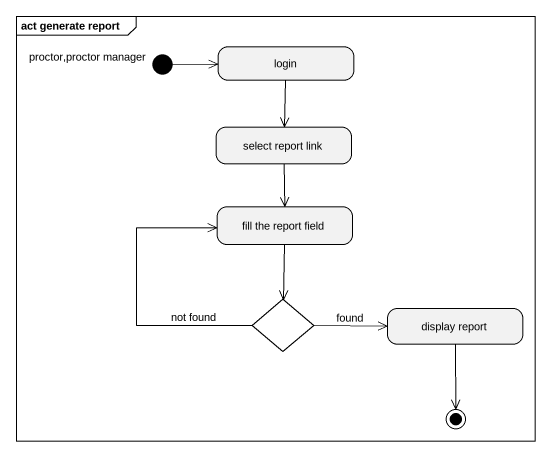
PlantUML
@startuml
mainframe act generate report
hide empty description
state "proctor,proctor manager" as proctor_proctor_manager <<start>>
state login
state "select report link" as select_report_link
state "fill the report field" as fill_the_report_field
state choice1 <<choice>>
state "display report" as display_report
proctor_proctor_manager -right-> login
login --> select_report_link
select_report_link --> fill_the_report_field
fill_the_report_field --> choice1
choice1 -up-> fill_the_report_field : not found
choice1 -right-> display_report : found
display_report --> [*]
@enduml
